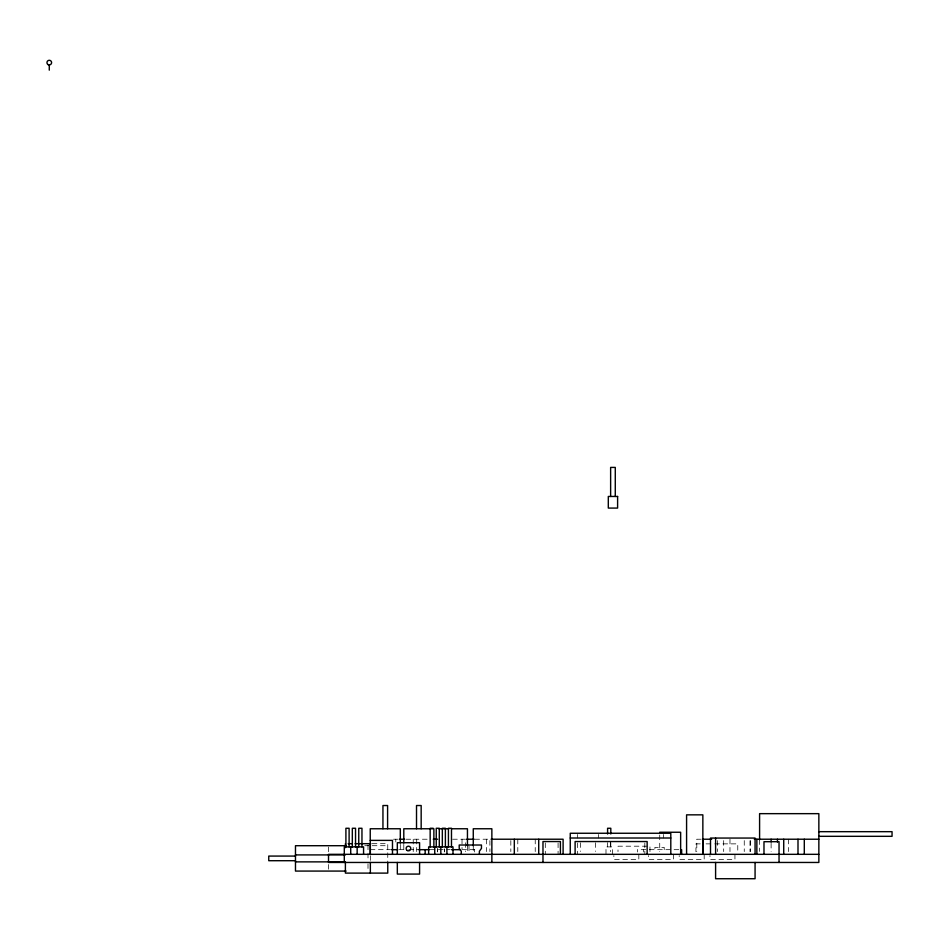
<?xml version="1.0" encoding="UTF-8"?>
<svg xmlns="http://www.w3.org/2000/svg" width="939" height="939" viewBox="0 0 939 939"><rect width="100%" height="100%" fill="white"/><g stroke="black" fill="none" stroke-linecap="round" stroke-linejoin="round"><path stroke-width="0.7" stroke-dasharray="4.7 3.52" d="M393.476 839.22L398.054 839.22M405.965 839.22L428.912 839.22M452.598 839.22L465.509 839.22L465.509 851.579M474.805 839.22L489.912 839.22M701.046 839.22L696.797 839.22L696.797 851.579M372.231 843.68L387.76 843.68L387.76 862.436M700.271 843.868L695.94 843.868L695.94 851.708M706.046 843.868L713.253 843.868M714.696 843.868L737.772 843.868L737.772 851.708M364.802 845.71L368.968 845.71M372.231 845.71L387.76 845.71M370.236 849.678L390.554 849.678M399.263 849.678L405.061 849.678M408.711 849.678L418.125 849.678M430.203 849.678L450.063 849.678M461.835 849.678L477.74 849.678M678.78 849.678L637.475 849.678L637.475 852.002M788.643 839.22L788.643 851.579M771.119 843.339L771.119 851.579M759.592 839.806L759.592 851.427M750.554 840.593L750.554 851.579M749.991 840.769L749.991 851.614M744.251 840.593L744.251 851.579M734.944 854.326L734.944 859.443L709.966 859.443L709.966 855.605M729.979 839.22L729.979 851.579M723.676 840.593L723.676 851.579M717.373 840.593L717.373 851.579M704.18 854.326L704.18 859.443L679.214 859.443L679.214 855.605M673.427 854.326L673.427 859.443L648.462 859.443L648.462 855.605M664.202 849.678L664.202 847.354L654.906 847.354L654.906 849.678M663.615 834.454L663.615 838.011M659.73 835.006L659.73 851.567M649.964 851.614L649.964 846.192L618.003 846.192L618.003 851.614M644.823 842.964L644.823 854.326M643.344 849.678L643.344 852.002M638.825 854.326L638.825 859.443L613.86 859.443L613.86 855.605M612.416 854.326L612.416 846.884L605.995 846.884L605.995 854.326M610.808 842.588L610.808 846.884M610.385 842.13L610.385 851.614M607.592 842.588L607.592 846.884M598.507 834.454L598.507 838.011M595.49 842.753L595.49 851.438M580.384 842.753L580.384 851.438M577.438 834.454L577.438 838.011M577.438 842.964L577.438 854.326M558.083 842.964L558.083 854.326M545.301 842.964L545.301 854.326M535.23 839.22L535.23 851.579M517.8 839.22L517.8 851.579M510.828 840.593L510.828 851.579M489.912 840.593L489.912 851.579M486.425 839.22L486.425 851.579M474.418 849.678L474.418 852.002M473.268 845.804L473.268 851.485M468.995 846.086L468.995 851.579M467.446 845.804L467.446 851.485M462.023 839.22L462.023 848.833M444.593 848.833L444.593 851.579M444.335 849.678L444.335 852.002M437.621 848.833L437.621 851.579M437.363 848.645L437.363 852.002M416.705 839.22L416.705 851.579M413.23 839.22L413.23 851.579M403.793 844.384L403.793 851.485M400.307 844.384L400.307 852.002M395.8 839.22L395.8 841.966M370.353 855.687L370.353 862.436M368.006 845.006L368.006 860.488M368.006 863.774L368.006 871.075M328.521 847.025L328.521 854.913M328.521 864.502L328.521 869.76"/><path stroke-width="1.41" d="M433.208 828.268L430.168 828.268L430.168 846.884M438.795 828.761L448.819 828.761M451.694 828.761L467.446 828.761L467.446 845.804M818.855 831.672L892.05 831.672L892.05 836.32L818.855 836.32M659.73 832.247L680.646 832.247L680.646 854.326M570.255 838.011L670.798 838.011M399.486 839.22L404.509 839.22M433.266 839.22L437.621 839.22M466.671 839.22L474.125 839.22M491.074 839.22L563.107 839.22L563.107 854.326M702.454 839.22L711.668 839.22M754.334 839.22L818.855 839.22M370.236 840.382L392.479 840.382L392.479 854.326M348.158 843.68L352.325 843.68M355.095 843.68L370.823 843.68M346.068 845.71L295.48 845.71L295.48 871.075L346.068 871.075M391.716 849.678L397.807 849.678M418.747 849.678L429.299 849.678M451.495 849.678L460.098 849.678M818.855 854.326L328.521 854.326L328.521 862.46L818.855 862.46L818.855 813.655L759.592 813.655L759.592 839.806M295.48 854.913L345.388 854.913M295.48 856.075L268.754 856.075L268.754 860.711L295.48 860.711M295.48 861.873L345.388 861.873L345.388 873.106L387.76 873.106L387.76 862.436M804.3 839.22L804.3 854.326M797.997 839.22L797.997 854.326M783.725 839.22L783.725 854.326M779.041 862.46L779.041 841.696L763.982 841.696L763.982 854.326M777.422 839.22L777.422 841.966M771.119 839.22L771.119 841.966M756.857 839.22L756.857 854.326M755.073 854.326L755.073 838.058L710.506 838.058L710.506 854.326M755.073 862.46L755.073 878.728L715.6 878.728L715.6 862.46M715.6 838.058L715.6 854.326M703.1 839.22L703.1 854.326M702.853 854.326L702.853 814.841L686.585 814.841L686.585 854.326M681.632 849.678L681.632 854.326M670.798 854.326L670.798 833.257L570.255 833.257L570.255 854.326M647.147 854.326L647.147 841.544L575.114 841.544L575.114 854.326M615.28 496.461L615.28 467.411L610.632 467.411L610.632 496.461M610.808 833.996L610.808 828.268L607.592 828.268L607.592 833.996M560.407 854.326L560.407 841.544L542.977 841.544L542.977 862.46M538.716 839.22L538.716 854.326M514.314 839.22L514.314 854.326M491.86 862.46L491.86 828.761L473.268 828.761L473.268 845.804M479.383 854.326L479.383 851.227L481.461 848.41L481.461 845.018L459.206 845.018L459.206 848.41L461.284 851.227L461.284 854.326M452.997 854.326L452.997 846.884L428.642 846.884L428.642 854.326M451.483 846.884L451.483 828.268L448.431 828.268L448.431 846.884M446.917 846.884L446.917 854.326M445.391 846.884L445.391 828.268L442.339 828.268L442.339 846.884M440.825 846.884L440.825 854.326M439.299 846.884L439.299 828.268L436.248 828.268L436.248 846.884M434.734 846.884L434.734 854.326M433.877 847.224L433.877 828.761L403.793 828.761L403.793 842.964M425.167 849.678L425.167 854.326M421.165 828.761L421.165 805.521L416.517 805.521L416.517 828.761M419.58 854.326L419.58 842.706L397.326 842.706L397.326 854.326M419.58 862.46L419.58 874.08L397.326 874.08L397.326 862.46M400.307 842.964L400.307 828.761L370.236 828.761L370.236 854.326M387.596 828.761L387.596 805.521L382.948 805.521L382.948 828.761M370.353 843.68L370.353 854.349M370.353 862.436L370.353 873.106M363.569 854.326L363.569 846.884L344.296 846.884L344.296 862.46M361.961 846.884L361.961 828.268L358.757 828.268L358.757 846.884M357.149 846.884L357.149 854.326M355.541 846.884L355.541 828.268L352.325 828.268L352.325 846.884M350.717 846.884L350.717 854.326M349.108 846.884L349.108 828.268L345.904 828.268L345.904 846.884M345.388 843.68L345.388 847.682M49.274 64.92L49.274 70.155M617.604 496.461L608.308 496.461L608.308 508.081L617.604 508.081L617.604 496.461M407.291 850.534A2.324 2.324 0 0 0 410.777 848.516A2.324 2.324 0 0 0 407.291 846.509A2.324 2.324 0 0 0 407.291 850.534M48.112 64.615A2.324 2.324 0 0 0 51.598 62.596A2.324 2.324 0 0 0 48.112 60.589A2.324 2.324 0 0 0 48.112 64.615"/></g></svg>
